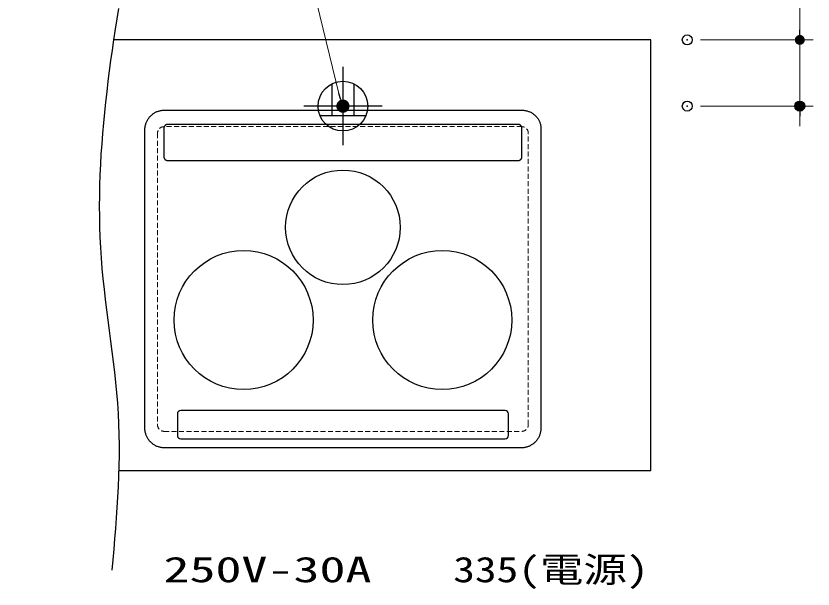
# Model space of a CAD drawing. Units: millimetres, scale not verified. Extents: x -9797 to 9797, y -4555 to 4555.
# Drawn here: x -4421 to -3217, y 806 to 1671 of the extents above; entities that cross this region are included whole.
import ezdxf
from ezdxf.enums import TextEntityAlignment as Align

# ---------------------------------------------------------------- set-up
doc = ezdxf.new("R2010")
doc.units = ezdxf.units.MM
doc.header["$LTSCALE"] = 30
doc.header["$PDMODE"] = 32
doc.header["$PDSIZE"] = 15
doc.linetypes.add('USER1', pattern=[0.375, 0.25, -0.125])
for name, color, linetype, lineweight in [('0-1_0', 7, 'Continuous', 25), ('0-2_細線ﾚｲﾔｰ', 91, 'Continuous', 5), ('0-3_寸法ﾚｲﾔｰ', 30, 'Continuous', 13), ('0-4_DEFPOINTS', 7, 'Continuous', 25), ('0-5_1', 7, 'Continuous', 25)]:
    doc.layers.add(name, color=color, linetype=linetype, lineweight=lineweight)
doc.styles.add('ＭＳ ゴシック', font='')
doc.styles.get('ＭＳ ゴシック').set_extended_font_data('MS Gothic')

# ---------------------------------------------------------------- blocks, each defined once
blk = doc.blocks.new('_DOT')
at = {"layer": '0-1_0', "color": 30}
blk.add_line((-15, 0), (-30, 0), dxfattribs=at)
for points in [[(0, 0), (-15, 0), (-14.88, 1.88)], [(0, 0), (-14.88, -1.88), (-15, 0)], [(0, 0), (-14.88, 1.88), (-14.53, 3.73)], [(0, 0), (-14.53, -3.73), (-14.88, -1.88)], [(0, 0), (-14.53, 3.73), (-13.95, 5.52)], [(0, 0), (-13.95, -5.52), (-14.53, -3.73)], [(0, 0), (-13.95, 5.52), (-13.14, 7.23)], [(0, 0), (-13.14, -7.23), (-13.95, -5.52)], [(0, 0), (-13.14, 7.23), (-12.14, 8.82)], [(0, 0), (-12.14, -8.82), (-13.14, -7.23)], [(0, 0), (-12.14, 8.82), (-10.93, 10.27)], [(0, 0), (-10.93, -10.27), (-12.14, -8.82)], [(0, 0), (-10.93, 10.27), (-9.56, 11.56)], [(0, 0), (-9.56, -11.56), (-10.93, -10.27)], [(0, 0), (-9.56, 11.56), (-8.04, 12.66)], [(0, 0), (-8.04, -12.66), (-9.56, -11.56)], [(0, 0), (-8.04, 12.66), (-6.39, 13.57)], [(0, 0), (-6.39, -13.57), (-8.04, -12.66)], [(0, 0), (-6.39, 13.57), (-4.64, 14.27)], [(0, 0), (-4.64, -14.27), (-6.39, -13.57)], [(0, 0), (-4.64, 14.27), (-2.81, 14.73)], [(0, 0), (-2.81, -14.73), (-4.64, -14.27)], [(0, 0), (-2.81, 14.73), (-0.94, 14.97)], [(0, 0), (-0.94, -14.97), (-2.81, -14.73)], [(0, 0), (-0.94, 14.97), (0.94, 14.97)], [(0, 0), (0.94, -14.97), (-0.94, -14.97)], [(0, 0), (0.94, 14.97), (2.81, 14.73)], [(0, 0), (2.81, 14.73), (4.64, 14.27)], [(0, 0), (4.64, 14.27), (6.39, 13.57)], [(0, 0), (6.39, 13.57), (8.04, 12.66)], [(0, 0), (8.04, 12.66), (9.56, 11.56)], [(0, 0), (9.56, 11.56), (10.93, 10.27)], [(0, 0), (10.93, 10.27), (12.14, 8.82)], [(0, 0), (12.14, 8.82), (13.14, 7.23)], [(0, 0), (13.14, 7.23), (13.95, 5.52)], [(0, 0), (13.95, 5.52), (14.53, 3.73)], [(0, 0), (14.53, 3.73), (14.88, 1.88)], [(0, 0), (14.88, 1.88), (15, 0)], [(0, 0), (2.81, -14.73), (0.94, -14.97)], [(0, 0), (4.64, -14.27), (2.81, -14.73)], [(0, 0), (6.39, -13.57), (4.64, -14.27)], [(0, 0), (8.04, -12.66), (6.39, -13.57)], [(0, 0), (9.56, -11.56), (8.04, -12.66)], [(0, 0), (10.93, -10.27), (9.56, -11.56)], [(0, 0), (12.14, -8.82), (10.93, -10.27)], [(0, 0), (13.14, -7.23), (12.14, -8.82)], [(0, 0), (13.95, -5.52), (13.14, -7.23)], [(0, 0), (14.53, -3.73), (13.95, -5.52)], [(0, 0), (14.88, -1.88), (14.53, -3.73)], [(0, 0), (15, 0), (14.88, -1.88)]]:
    blk.add_solid(points, dxfattribs=at)
blk = doc.blocks.new('A$C5C1B3A85')
at = {"layer": '0-1_0', "color": 1, "lineweight": 30}
for p, q in [((0, 1773.4), (0, -1773.4)), ((-496.2, 1009.7), (-496.2, -426.1)), ((496.2, 1009.7), (496.2, -426.1)), ((1773.4, 0), (-1773.4, 0)), ((-1041.2, -426.1), (1041.2, -426.1))]:
    blk.add_line(p, q, dxfattribs=at)
blk.add_circle((0, 0), 1125, dxfattribs=at)

msp = doc.modelspace()

# ---------------------------------------------------------------- linework, layer by layer
at = {"layer": '0-1_0'}
for p, q in [((-4197.41, 1528.99), (-4196.19, 1529.01)), ((-3658.41, 1529.01), (-3657.42, 1529.01)), ((-4190.53, 1507.33), (-4191.5, 1507.33)), ((-3661.88, 1507.33), (-3662.11, 1507.33)), ((-4225.8, 1498.56), (-4225.8, 1499.39)), ((-4197.2, 1501.87), (-4197.2, 1501.64)), ((-3656.41, 1501.56), (-3656.41, 1501.64)), ((-3627.75, 1500.6), (-3627.8, 1499.39)), ((-3656.42, 1458.41), (-3656.41, 1458.65)), ((-3687.61, 1452.94), (-3662.09, 1452.94)), ((-4225.78, 1047.41), (-4225.8, 1048.63)), ((-3627.8, 1049.46), (-3627.8, 1048.63)), ((-4195.2, 1019.01), (-4196.19, 1019.01)), ((-3656.2, 1019.04), (-3657.42, 1019.01))]:
    msp.add_line(p, q, dxfattribs=at)
for points in [[(-4265.77, 1682.47), (-4268.26, 1666.75), (-4270.69, 1651.03), (-4273.05, 1635.31), (-4275.34, 1619.59), (-4277.54, 1603.87), (-4279.65, 1588.16), (-4281.65, 1572.45), (-4283.55, 1556.73), (-4285.33, 1541.02), (-4286.98, 1525.32), (-4288.49, 1509.61), (-4289.86, 1493.9), (-4291.08, 1478.2), (-4292.14, 1462.5), (-4293.03, 1446.81), (-4293.74, 1431.11), (-4294.26, 1415.42), (-4294.59, 1399.73), (-4294.72, 1384.04), (-4294.63, 1368.36), (-4294.33, 1352.68), (-4293.79, 1337), (-4293.02, 1321.33), (-4292, 1305.66), (-4290.73, 1289.99), (-4289.24, 1274.33), (-4287.56, 1258.67), (-4285.72, 1243.01), (-4283.77, 1227.35), (-4281.75, 1211.69), (-4279.68, 1196.03), (-4277.61, 1180.37), (-4275.58, 1164.7)], [(-4265.33, 985), (-3461.8, 985), (-3461.8, 1635), (-4273.1, 1635)], [(-4225.8, 1499.39), (-4225.78, 1500.6), (-4225.7, 1501.81), (-4225.58, 1503), (-4225.41, 1504.18), (-4225.2, 1505.34), (-4224.94, 1506.48), (-4224.63, 1507.61), (-4224.28, 1508.73), (-4223.89, 1509.82), (-4223.46, 1510.89), (-4222.99, 1511.94), (-4222.48, 1512.97), (-4221.93, 1513.98), (-4221.35, 1514.96), (-4220.72, 1515.92), (-4220.07, 1516.85), (-4219.37, 1517.76), (-4218.65, 1518.64), (-4217.89, 1519.49), (-4217.1, 1520.31), (-4216.28, 1521.1), (-4215.43, 1521.86), (-4214.55, 1522.58), (-4213.65, 1523.28), (-4212.71, 1523.93), (-4211.76, 1524.56), (-4210.77, 1525.14), (-4209.77, 1525.69), (-4208.74, 1526.2), (-4207.69, 1526.67), (-4206.61, 1527.11), (-4205.52, 1527.5), (-4204.41, 1527.84), (-4203.28, 1528.15), (-4202.14, 1528.41), (-4200.98, 1528.62), (-4199.8, 1528.79), (-4198.61, 1528.91), (-4197.41, 1528.99)], [(-4196.19, 1529.01), (-4195.2, 1529.01), (-4192.28, 1529.01), (-4187.55, 1529.01), (-4181.1, 1529.01), (-4173.04, 1529.01), (-4163.46, 1529.01), (-4152.47, 1529.01), (-4140.16, 1529.01), (-4126.64, 1529.01), (-4112.01, 1529.01), (-4096.37, 1529.01), (-4079.82, 1529.01), (-4062.46, 1529.01), (-4044.39, 1529.01), (-4025.72, 1529.01), (-4006.54, 1529.01), (-3986.96, 1529.01), (-3967.08, 1529.01), (-3946.99, 1529.01), (-3926.8, 1529.01), (-3906.62, 1529.01), (-3886.53, 1529.01), (-3866.65, 1529.01), (-3847.07, 1529.01), (-3827.89, 1529.01), (-3809.22, 1529.01), (-3791.15, 1529.01), (-3773.79, 1529.01), (-3757.24, 1529.01), (-3741.6, 1529.01), (-3726.97, 1529.01), (-3713.45, 1529.01), (-3701.14, 1529.01), (-3690.15, 1529.01), (-3680.57, 1529.01), (-3672.5, 1529.01), (-3666.05, 1529.01), (-3661.32, 1529.01), (-3658.41, 1529.01)], [(-3657.42, 1529.01), (-3656.13, 1528.99), (-3654.86, 1528.91), (-3653.6, 1528.79), (-3652.36, 1528.62), (-3651.14, 1528.41), (-3649.94, 1528.15), (-3648.76, 1527.84), (-3647.6, 1527.5), (-3646.47, 1527.11), (-3645.36, 1526.67), (-3644.27, 1526.2), (-3643.21, 1525.69), (-3642.17, 1525.14), (-3641.16, 1524.56), (-3640.19, 1523.93), (-3639.24, 1523.28), (-3638.32, 1522.58), (-3637.43, 1521.86), (-3636.57, 1521.1), (-3635.75, 1520.31), (-3634.96, 1519.49), (-3634.21, 1518.64), (-3633.49, 1517.76), (-3632.81, 1516.85), (-3632.17, 1515.92), (-3631.57, 1514.96), (-3631.01, 1513.98), (-3630.49, 1512.97), (-3630.01, 1511.94), (-3629.58, 1510.89), (-3629.18, 1509.82), (-3628.84, 1508.73), (-3628.54, 1507.61), (-3628.28, 1506.48), (-3628.08, 1505.34), (-3627.92, 1504.18), (-3627.81, 1503), (-3627.76, 1501.81), (-3627.75, 1500.6)], [(-4191.5, 1507.33), (-4191.74, 1507.33), (-4191.97, 1507.31), (-4192.2, 1507.29), (-4192.42, 1507.26), (-4192.65, 1507.22), (-4192.87, 1507.17), (-4193.09, 1507.11), (-4193.3, 1507.04), (-4193.51, 1506.97), (-4193.72, 1506.88), (-4193.92, 1506.79), (-4194.12, 1506.69), (-4194.31, 1506.59), (-4194.5, 1506.48), (-4194.68, 1506.36), (-4194.86, 1506.23), (-4195.04, 1506.1), (-4195.21, 1505.96), (-4195.37, 1505.81), (-4195.53, 1505.66), (-4195.68, 1505.5), (-4195.82, 1505.34), (-4195.96, 1505.17), (-4196.1, 1504.99), (-4196.22, 1504.81), (-4196.34, 1504.63), (-4196.46, 1504.44), (-4196.56, 1504.25), (-4196.66, 1504.05), (-4196.75, 1503.85), (-4196.83, 1503.64), (-4196.91, 1503.43), (-4196.98, 1503.22), (-4197.03, 1503), (-4197.08, 1502.78), (-4197.13, 1502.56), (-4197.16, 1502.33), (-4197.18, 1502.1), (-4197.2, 1501.87)], [(-3662.11, 1507.33), (-3663.09, 1507.33), (-3665.95, 1507.33), (-3670.6, 1507.33), (-3676.93, 1507.33), (-3684.86, 1507.33), (-3694.27, 1507.33), (-3705.07, 1507.33), (-3717.17, 1507.33), (-3730.45, 1507.33), (-3744.83, 1507.33), (-3760.2, 1507.33), (-3776.46, 1507.33), (-3793.52, 1507.33), (-3811.27, 1507.33), (-3829.61, 1507.33), (-3848.46, 1507.33), (-3867.7, 1507.33), (-3887.23, 1507.33), (-3906.97, 1507.33), (-3926.81, 1507.33), (-3946.64, 1507.33), (-3966.38, 1507.33), (-3985.92, 1507.33), (-4005.16, 1507.33), (-4024, 1507.33), (-4042.35, 1507.33), (-4060.1, 1507.33), (-4077.16, 1507.33), (-4093.42, 1507.33), (-4108.79, 1507.33), (-4123.16, 1507.33), (-4136.45, 1507.33), (-4148.54, 1507.33), (-4159.34, 1507.33), (-4168.76, 1507.33), (-4176.68, 1507.33), (-4183.02, 1507.33), (-4187.67, 1507.33), (-4190.53, 1507.33)], [(-3656.41, 1501.64), (-3656.42, 1501.87), (-3656.43, 1502.1), (-3656.46, 1502.33), (-3656.49, 1502.56), (-3656.53, 1502.78), (-3656.58, 1503), (-3656.64, 1503.22), (-3656.71, 1503.43), (-3656.78, 1503.64), (-3656.86, 1503.85), (-3656.95, 1504.05), (-3657.05, 1504.25), (-3657.16, 1504.44), (-3657.27, 1504.63), (-3657.39, 1504.81), (-3657.52, 1504.99), (-3657.65, 1505.17), (-3657.79, 1505.34), (-3657.94, 1505.5), (-3658.09, 1505.66), (-3658.25, 1505.81), (-3658.41, 1505.96), (-3658.58, 1506.1), (-3658.75, 1506.23), (-3658.93, 1506.36), (-3659.12, 1506.48), (-3659.3, 1506.59), (-3659.5, 1506.69), (-3659.7, 1506.79), (-3659.9, 1506.88), (-3660.1, 1506.97), (-3660.31, 1507.04), (-3660.53, 1507.11), (-3660.75, 1507.17), (-3660.97, 1507.22), (-3661.19, 1507.26), (-3661.42, 1507.29), (-3661.64, 1507.31), (-3661.88, 1507.33)], [(-4225.8, 1048.63), (-4225.8, 1049.46), (-4225.8, 1051.9), (-4225.8, 1055.86), (-4225.8, 1061.25), (-4225.8, 1068), (-4225.8, 1076.01), (-4225.8, 1085.21), (-4225.8, 1095.51), (-4225.8, 1106.82), (-4225.8, 1119.06), (-4225.8, 1132.15), (-4225.8, 1145.99), (-4225.8, 1160.52), (-4225.8, 1175.63), (-4225.8, 1191.25), (-4225.8, 1207.3), (-4225.8, 1223.68), (-4225.8, 1240.31), (-4225.8, 1257.12), (-4225.8, 1274.01), (-4225.8, 1290.9), (-4225.8, 1307.7), (-4225.8, 1324.34), (-4225.8, 1340.72), (-4225.8, 1356.76), (-4225.8, 1372.39), (-4225.8, 1387.5), (-4225.8, 1402.02), (-4225.8, 1415.87), (-4225.8, 1428.96), (-4225.8, 1441.2), (-4225.8, 1452.51), (-4225.8, 1462.81), (-4225.8, 1472), (-4225.8, 1480.02), (-4225.8, 1486.77), (-4225.8, 1492.16), (-4225.8, 1496.12), (-4225.8, 1498.56)], [(-4197.2, 1501.64), (-4197.2, 1501.56), (-4197.2, 1501.32), (-4197.2, 1500.95), (-4197.2, 1500.43), (-4197.2, 1499.79), (-4197.2, 1499.02), (-4197.2, 1498.15), (-4197.2, 1497.17), (-4197.2, 1496.09), (-4197.2, 1494.92), (-4197.2, 1493.67), (-4197.2, 1492.35), (-4197.2, 1490.97), (-4197.2, 1489.52), (-4197.2, 1488.03), (-4197.2, 1486.5), (-4197.2, 1484.94), (-4197.2, 1483.36), (-4197.2, 1481.75), (-4197.2, 1480.14), (-4197.2, 1478.53), (-4197.2, 1476.93), (-4197.2, 1475.34), (-4197.2, 1473.78), (-4197.2, 1472.25), (-4197.2, 1470.76), (-4197.2, 1469.32), (-4197.2, 1467.93), (-4197.2, 1466.61), (-4197.2, 1465.36), (-4197.2, 1464.2), (-4197.2, 1463.12), (-4197.2, 1462.14), (-4197.2, 1461.26), (-4197.2, 1460.49), (-4197.2, 1459.85), (-4197.2, 1459.34), (-4197.2, 1458.96), (-4197.2, 1458.73)], [(-3656.41, 1458.65), (-3656.41, 1458.73), (-3656.41, 1458.96), (-3656.41, 1459.34), (-3656.41, 1459.85), (-3656.41, 1460.49), (-3656.41, 1461.26), (-3656.41, 1462.14), (-3656.41, 1463.12), (-3656.41, 1464.2), (-3656.41, 1465.36), (-3656.41, 1466.61), (-3656.41, 1467.93), (-3656.41, 1469.32), (-3656.41, 1470.76), (-3656.41, 1472.25), (-3656.41, 1473.78), (-3656.41, 1475.34), (-3656.41, 1476.93), (-3656.41, 1478.53), (-3656.41, 1480.14), (-3656.41, 1481.75), (-3656.41, 1483.36), (-3656.41, 1484.94), (-3656.41, 1486.5), (-3656.41, 1488.03), (-3656.41, 1489.52), (-3656.41, 1490.97), (-3656.41, 1492.35), (-3656.41, 1493.67), (-3656.41, 1494.92), (-3656.41, 1496.09), (-3656.41, 1497.17), (-3656.41, 1498.15), (-3656.41, 1499.02), (-3656.41, 1499.79), (-3656.41, 1500.43), (-3656.41, 1500.95), (-3656.41, 1501.32), (-3656.41, 1501.56)], [(-3627.8, 1499.39), (-3627.8, 1498.56), (-3627.8, 1496.12), (-3627.8, 1492.16), (-3627.8, 1486.77), (-3627.8, 1480.02), (-3627.8, 1472), (-3627.8, 1462.81), (-3627.8, 1452.51), (-3627.8, 1441.2), (-3627.8, 1428.96), (-3627.8, 1415.87), (-3627.8, 1402.02), (-3627.8, 1387.5), (-3627.8, 1372.39), (-3627.8, 1356.76), (-3627.8, 1340.72), (-3627.8, 1324.34), (-3627.8, 1307.7), (-3627.8, 1290.9), (-3627.8, 1274.01), (-3627.8, 1257.12), (-3627.8, 1240.31), (-3627.8, 1223.68), (-3627.8, 1207.3), (-3627.8, 1191.25), (-3627.8, 1175.63), (-3627.8, 1160.52), (-3627.8, 1145.99), (-3627.8, 1132.15), (-3627.8, 1119.06), (-3627.8, 1106.82), (-3627.8, 1095.51), (-3627.8, 1085.21), (-3627.8, 1076.01), (-3627.8, 1068), (-3627.8, 1061.25), (-3627.8, 1055.86), (-3627.8, 1051.9), (-3627.8, 1049.46)], [(-4197.2, 1458.73), (-4197.2, 1458.65), (-4197.2, 1458.41), (-4197.18, 1458.18), (-4197.16, 1457.95), (-4197.13, 1457.73), (-4197.08, 1457.5), (-4197.03, 1457.28), (-4196.98, 1457.06), (-4196.91, 1456.85), (-4196.83, 1456.64), (-4196.75, 1456.43), (-4196.66, 1456.23), (-4196.56, 1456.03), (-4196.46, 1455.84), (-4196.34, 1455.65), (-4196.22, 1455.46), (-4196.1, 1455.28), (-4195.96, 1455.11), (-4195.82, 1454.94), (-4195.68, 1454.78), (-4195.53, 1454.62), (-4195.37, 1454.47), (-4195.21, 1454.32), (-4195.04, 1454.18), (-4194.86, 1454.05), (-4194.68, 1453.92), (-4194.5, 1453.8), (-4194.31, 1453.69), (-4194.12, 1453.58), (-4193.92, 1453.48), (-4193.72, 1453.39), (-4193.51, 1453.31), (-4193.3, 1453.23), (-4193.09, 1453.17), (-4192.87, 1453.11), (-4192.65, 1453.06), (-4192.42, 1453.02), (-4192.2, 1452.98), (-4191.97, 1452.96)], [(-3662.11, 1452.94), (-3661.88, 1452.95), (-3661.64, 1452.96), (-3661.42, 1452.98), (-3661.19, 1453.02), (-3660.97, 1453.06), (-3660.75, 1453.11), (-3660.53, 1453.17), (-3660.31, 1453.23), (-3660.1, 1453.31), (-3659.9, 1453.39), (-3659.7, 1453.48), (-3659.5, 1453.58), (-3659.3, 1453.69), (-3659.12, 1453.8), (-3658.93, 1453.92), (-3658.75, 1454.05), (-3658.58, 1454.18), (-3658.41, 1454.32), (-3658.25, 1454.47), (-3658.09, 1454.62), (-3657.94, 1454.78), (-3657.79, 1454.94), (-3657.65, 1455.11), (-3657.52, 1455.28), (-3657.39, 1455.46), (-3657.27, 1455.65), (-3657.16, 1455.84), (-3657.05, 1456.03), (-3656.95, 1456.23), (-3656.86, 1456.43), (-3656.78, 1456.64), (-3656.71, 1456.85), (-3656.64, 1457.06), (-3656.58, 1457.28), (-3656.53, 1457.5), (-3656.49, 1457.73), (-3656.46, 1457.95), (-3656.43, 1458.18), (-3656.42, 1458.41)], [(-4191.97, 1452.96), (-4191.74, 1452.95), (-4191.5, 1452.94)], [(-4191.5, 1452.94), (-4191.16, 1452.94), (-4190.12, 1452.94), (-4188.39, 1452.94), (-4185.97, 1452.94), (-4182.87, 1452.94), (-4179.09, 1452.94), (-4174.63, 1452.94), (-4169.49, 1452.94), (-4163.67, 1452.94), (-4157.19, 1452.94), (-4150.03, 1452.94), (-4142.2, 1452.94), (-4133.71, 1452.94), (-4124.56, 1452.94), (-4114.75, 1452.94), (-4104.28, 1452.94), (-4093.15, 1452.94), (-4081.38, 1452.94), (-4068.95, 1452.94), (-4055.87, 1452.94), (-4042.15, 1452.94), (-4027.79, 1452.94), (-4012.78, 1452.94), (-3997.14, 1452.94), (-3980.86, 1452.94), (-3963.95, 1452.94), (-3946.41, 1452.94), (-3928.24, 1452.94), (-3909.44, 1452.94), (-3890.02, 1452.94), (-3869.98, 1452.94), (-3849.32, 1452.94), (-3828.05, 1452.94), (-3806.16, 1452.94), (-3783.66, 1452.94), (-3760.55, 1452.94), (-3736.84, 1452.94), (-3712.53, 1452.94), (-3687.61, 1452.94)], [(-4275.58, 1164.7), (-4273.62, 1149.03), (-4271.77, 1133.36), (-4270.07, 1117.68), (-4268.55, 1101.99), (-4267.26, 1086.3), (-4266.22, 1070.6), (-4265.48, 1054.89), (-4265.02, 1039.17), (-4264.82, 1023.44), (-4264.87, 1007.71), (-4265.15, 991.97), (-4265.62, 976.22), (-4266.28, 960.47), (-4267.11, 944.71), (-4268.07, 928.95), (-4269.16, 913.19), (-4270.35, 897.42), (-4271.62, 881.65), (-4272.95, 865.88), (-4274.33, 850.1), (-4275.72, 834.33)], [(-4196.19, 1019.01), (-4197.41, 1019.04), (-4198.61, 1019.11), (-4199.8, 1019.23), (-4200.98, 1019.4), (-4202.14, 1019.62), (-4203.28, 1019.88), (-4204.41, 1020.18), (-4205.52, 1020.53), (-4206.61, 1020.92), (-4207.69, 1021.35), (-4208.74, 1021.82), (-4209.77, 1022.33), (-4210.77, 1022.88), (-4211.76, 1023.46), (-4212.71, 1024.09), (-4213.65, 1024.74), (-4214.55, 1025.44), (-4215.43, 1026.16), (-4216.28, 1026.92), (-4217.1, 1027.71), (-4217.89, 1028.53), (-4218.65, 1029.38), (-4219.37, 1030.26), (-4220.07, 1031.16), (-4220.72, 1032.1), (-4221.35, 1033.06), (-4221.93, 1034.04), (-4222.48, 1035.05), (-4222.99, 1036.07), (-4223.46, 1037.13), (-4223.89, 1038.2), (-4224.28, 1039.29), (-4224.63, 1040.4), (-4224.94, 1041.53), (-4225.2, 1042.68), (-4225.41, 1043.84), (-4225.58, 1045.02), (-4225.7, 1046.21), (-4225.78, 1047.41)], [(-3627.8, 1048.63), (-3627.83, 1047.41), (-3627.9, 1046.21), (-3628.02, 1045.02), (-3628.19, 1043.84), (-3628.41, 1042.68), (-3628.67, 1041.53), (-3628.97, 1040.4), (-3629.32, 1039.29), (-3629.71, 1038.2), (-3630.14, 1037.13), (-3630.61, 1036.07), (-3631.12, 1035.05), (-3631.67, 1034.04), (-3632.25, 1033.06), (-3632.88, 1032.1), (-3633.53, 1031.16), (-3634.23, 1030.26), (-3634.95, 1029.38), (-3635.71, 1028.53), (-3636.5, 1027.71), (-3637.32, 1026.92), (-3638.17, 1026.16), (-3639.05, 1025.44), (-3639.96, 1024.74), (-3640.89, 1024.09), (-3641.85, 1023.46), (-3642.83, 1022.88), (-3643.84, 1022.33), (-3644.87, 1021.82), (-3645.92, 1021.35), (-3646.99, 1020.92), (-3648.08, 1020.53), (-3649.19, 1020.18), (-3650.32, 1019.88), (-3651.47, 1019.62), (-3652.63, 1019.4), (-3653.81, 1019.23), (-3655, 1019.11), (-3656.2, 1019.04)], [(-3657.42, 1019.01), (-3658.41, 1019.01), (-3661.32, 1019.01), (-3666.05, 1019.01), (-3672.5, 1019.01), (-3680.57, 1019.01), (-3690.15, 1019.01), (-3701.14, 1019.01), (-3713.45, 1019.01), (-3726.97, 1019.01), (-3741.6, 1019.01), (-3757.24, 1019.01), (-3773.79, 1019.01), (-3791.15, 1019.01), (-3809.22, 1019.01), (-3827.89, 1019.01), (-3847.07, 1019.01), (-3866.65, 1019.01), (-3886.53, 1019.01), (-3906.62, 1019.01), (-3926.8, 1019.01), (-3946.99, 1019.01), (-3967.08, 1019.01), (-3986.96, 1019.01), (-4006.54, 1019.01), (-4025.72, 1019.01), (-4044.39, 1019.01), (-4062.46, 1019.01), (-4079.82, 1019.01), (-4096.37, 1019.01), (-4112.01, 1019.01), (-4126.64, 1019.01), (-4140.16, 1019.01), (-4152.47, 1019.01), (-4163.46, 1019.01), (-4173.04, 1019.01), (-4181.1, 1019.01), (-4187.55, 1019.01), (-4192.28, 1019.01), (-4195.2, 1019.01)]]:
    msp.add_lwpolyline(points, dxfattribs=at)
for centre, radius in [((-3926.81, 1352.01), 86.5), ((-4076.81, 1212.01), 105), ((-3776.81, 1212.01), 105)]:
    msp.add_circle(centre, radius, dxfattribs=at)
at = {"layer": '0-2_細線ﾚｲﾔｰ', "linetype": 'USER1', "lineweight": 9}
for p, q in [((-4206.8, 1494), (-4206.8, 1054)), ((-3656.8, 1504), (-4196.8, 1504)), ((-3646.8, 1054), (-3646.8, 1494)), ((-4196.8, 1044), (-3656.8, 1044))]:
    msp.add_line(p, q, dxfattribs=at)
for centre, start, end in [((-4196.8, 1494), 90, 180), ((-3656.8, 1494), 0, 90), ((-4196.8, 1054), 180, 270), ((-3656.8, 1054), 270, 0)]:
    msp.add_arc(centre, 10, start, end, dxfattribs=at)
at = {"layer": '0-3_寸法ﾚｲﾔｰ'}
for p, q in [((-3236.8, 1635), (-3236.8, 2246.71)), ((-3236.8, 1650), (-3236.8, 1665)), ((-3386.8, 1635), (-3216.8, 1635)), ((-3236.8, 1635), (-3236.8, 1535)), ((-3386.8, 1535), (-3216.8, 1535)), ((-3236.8, 1520), (-3236.8, 1505))]:
    msp.add_line(p, q, dxfattribs=at)
msp.add_lwpolyline([(-4420.59, 1827.19), (-3999.49, 1827.19), (-3932.85, 1554.06)], dxfattribs=at)
at = {"layer": '0-4_DEFPOINTS'}
for p in [(-3406.8, 1635), (-3406.8, 1535), (-3236.8, 1535)]:
    msp.add_point(p, dxfattribs=at)
at = {"layer": '0-5_1'}
for p, q in [((-3681.8, 1075.51), (-4171.8, 1075.51)), ((-4176.8, 1070.51), (-4176.8, 1037.56)), ((-3676.8, 1037.56), (-3676.8, 1070.51)), ((-4171.8, 1032.56), (-3681.8, 1032.56))]:
    msp.add_line(p, q, dxfattribs=at)
for centre, start, end in [((-4171.8, 1070.51), 90, 180), ((-3681.8, 1070.51), 0, 90), ((-4171.8, 1037.56), 180, 270), ((-3681.8, 1037.56), 270, 0)]:
    msp.add_arc(centre, 5, start, end, dxfattribs=at)

# ---------------------------------------------------------------- block references
at = {"layer": '0-1_0', "xscale": 0.03333333, "yscale": 0.03333333}
msp.add_blockref('A$C5C1B3A85', (-3926.8, 1535), dxfattribs=at)
at = {"layer": '0-3_寸法ﾚｲﾔｰ'}
for p, xscale, yscale, rotation in [((-3236.8, 1635), 0.5, 0.5, 270), ((-3926.8, 1535), 0.6666667, 0.6666667, 287.59906), ((-3236.8, 1535), 0.5, 0.5, 90)]:
    msp.add_blockref('_DOT', p, dxfattribs=dict(at, xscale=xscale, yscale=yscale, rotation=rotation))

# ---------------------------------------------------------------- texts
at = {"layer": '0-3_寸法ﾚｲﾔｰ', "style": 'ＭＳ ゴシック', "width": 1.25}
msp.add_text('335(電源)', height=38.49, dxfattribs=at).set_placement((-3760.16, 804.61), align=Align.BOTTOM_LEFT)
at = {"layer": '0-3_寸法ﾚｲﾔｰ', "color": 7, "style": 'ＭＳ ゴシック', "width": 1.5}
msp.add_text('250V-30A', height=38.48, dxfattribs=at).set_placement((-4197.8, 804.62), align=Align.BOTTOM_LEFT)

doc.saveas('drawing.dxf')
